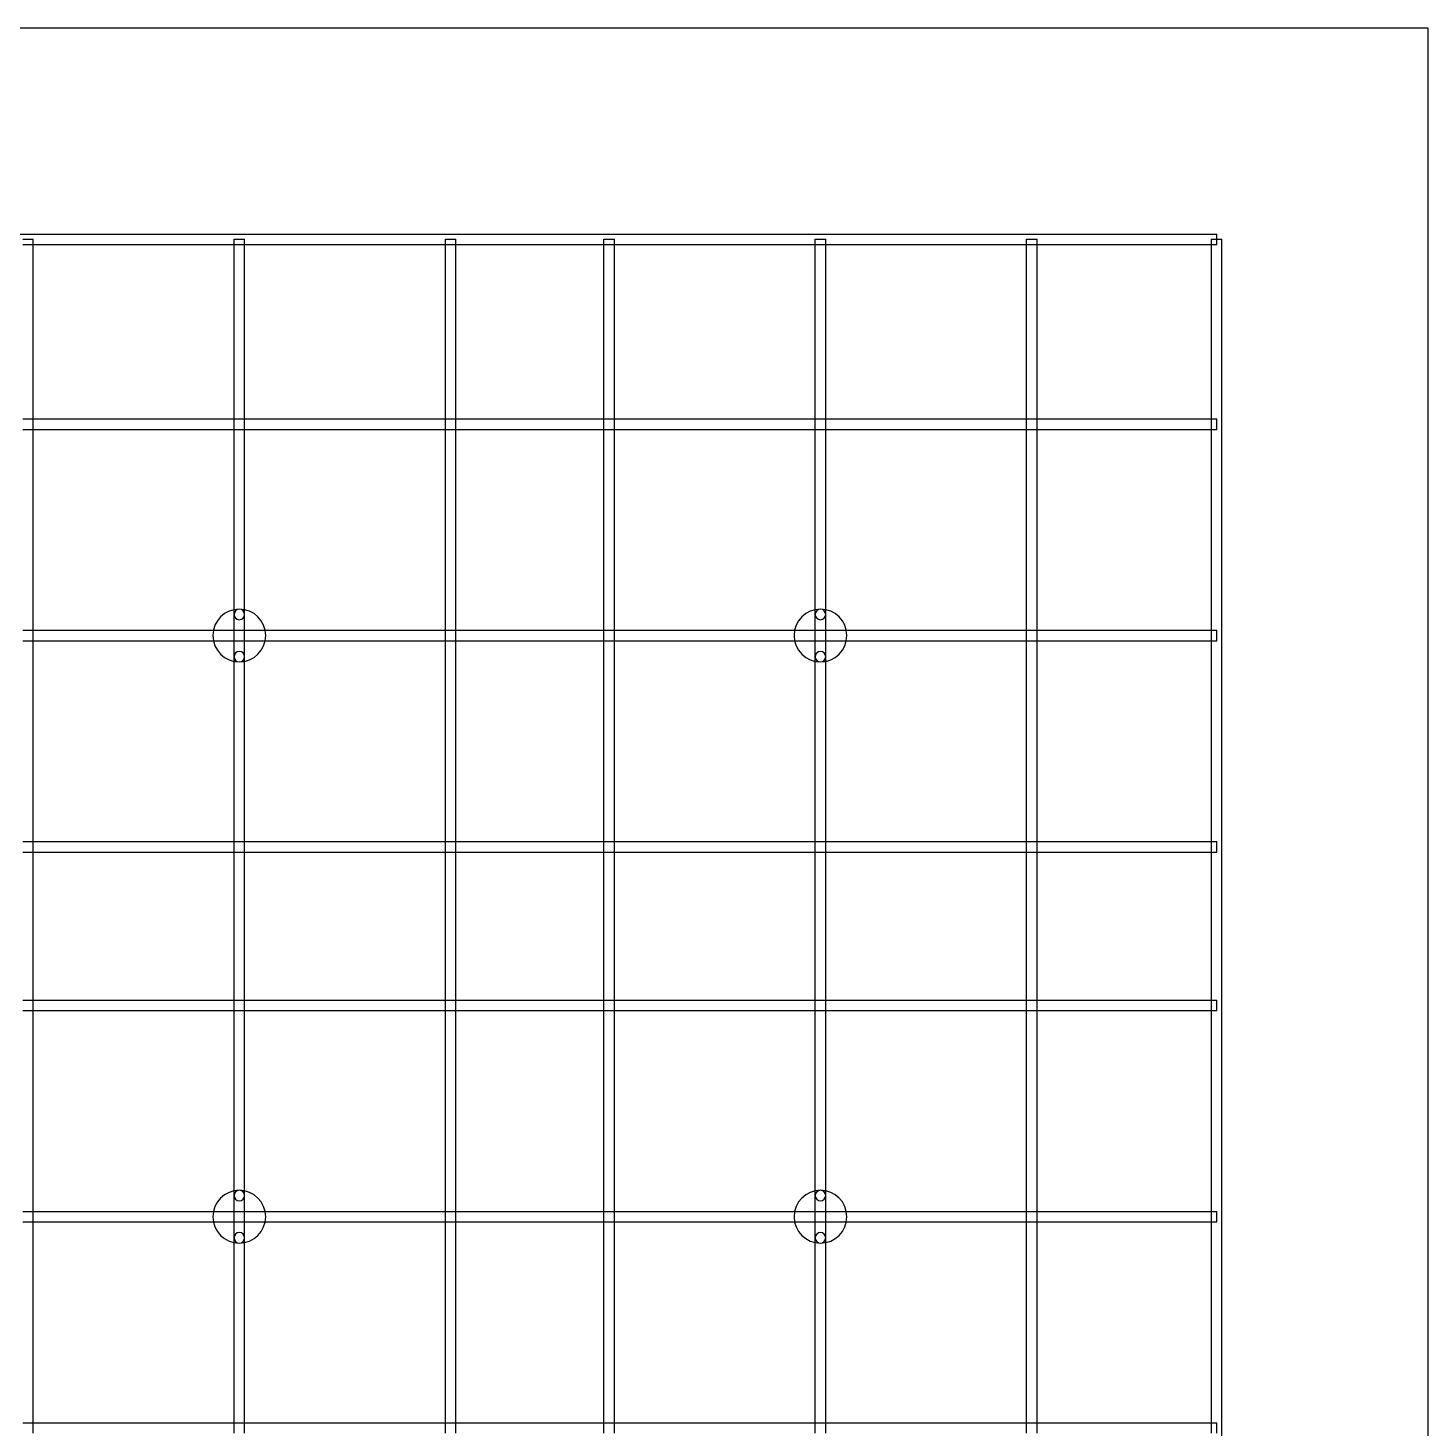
# Model space of a CAD drawing. Header units: millimetres. Extents: x 0 to 500, y 0 to 500.
# Drawn here: x 367.5 to 500, y 367.5 to 500 of the extents above; entities that cross this region are included whole.
import ezdxf

# ---------------------------------------------------------------- set-up
doc = ezdxf.new("R2010")
doc.units = ezdxf.units.MM
doc.layers.add('MDF_Model', color=7, linetype='CONTINUOUS')

msp = doc.modelspace()

# ---------------------------------------------------------------- linework, layer by layer
at = {"layer": 'MDF_Model'}
for p, q in [((0, 500, 6), (500, 500, 6)), ((0, 500), (500, 500)), ((0, 500, 6), (500, 500, 6)), ((0, 500), (500, 500)), ((500, 0, 6), (500, 500, 6)), ((500, 500), (500, 500, 6)), ((500, 0), (500, 500)), ((500, 0, 6), (500, 500, 6)), ((500, 500), (500, 500, 6)), ((500, 0), (500, 500)), ((20, 480.5), (480, 480.5)), ((20, 480.5), (480, 480.5)), ((20, 480.5, 1), (480, 480.5, 1)), ((20, 480.5, 1), (480, 480.5, 1)), ((367, 480, 1), (368, 480, 1)), ((367, 480, 1), (368, 480, 1)), ((368, 479.5, 1), (368, 480, 1)), ((368, 479.5, 1), (368, 480, 1)), ((387, 480, 1), (388, 480, 1)), ((387, 479.5, 1), (387, 480, 1)), ((387, 479.5, 1), (387, 480, 1)), ((387, 480, 1), (388, 480, 1)), ((388, 479.5, 1), (388, 480, 1)), ((388, 479.5, 1), (388, 480, 1)), ((407, 480, 1), (408, 480, 1)), ((407, 479.5, 1), (407, 480, 1)), ((407, 479.5, 1), (407, 480, 1)), ((407, 480, 1), (408, 480, 1)), ((408, 479.5, 1), (408, 480, 1)), ((408, 479.5, 1), (408, 480, 1)), ((422, 480, 1), (423, 480, 1)), ((422, 479.5, 1), (422, 480, 1)), ((422, 479.5, 1), (422, 480, 1)), ((422, 480, 1), (423, 480, 1)), ((423, 479.5, 1), (423, 480, 1)), ((423, 479.5, 1), (423, 480, 1)), ((442, 480, 1), (443, 480, 1)), ((442, 479.5, 1), (442, 480, 1)), ((442, 479.5, 1), (442, 480, 1)), ((442, 480, 1), (443, 480, 1)), ((443, 479.5, 1), (443, 480, 1)), ((443, 479.5, 1), (443, 480, 1)), ((462, 480, 1), (463, 480, 1)), ((462, 479.5, 1), (462, 480, 1)), ((462, 479.5, 1), (462, 480, 1)), ((462, 480, 1), (463, 480, 1)), ((463, 479.5, 1), (463, 480, 1)), ((463, 479.5, 1), (463, 480, 1)), ((479.5, 480, 1), (480, 480, 1)), ((479.5, 479.5, 1), (479.5, 480, 1)), ((479.5, 479.5, 1), (479.5, 480, 1)), ((479.5, 480, 1), (480, 480, 1)), ((480, 480), (480, 480.5)), ((480, 480, 1), (480, 480.5, 1)), ((480, 480.5), (480, 480.5, 1)), ((480, 480), (480, 480.5)), ((480, 480.5), (480, 480.5, 1)), ((480, 480, 1), (480, 480.5, 1)), ((480, 480), (480.5, 480)), ((480, 480), (480.5, 480)), ((480, 480, 1), (480.5, 480, 1)), ((480, 480, 1), (480, 480)), ((480, 480, 1), (480, 480)), ((480, 479.5, 1), (480, 480, 1)), ((480, 480, 1), (480.5, 480, 1)), ((480, 479.5, 1), (480, 480, 1)), ((480.5, 20), (480.5, 480)), ((480.5, 20, 1), (480.5, 480, 1)), ((480.5, 480), (480.5, 480, 1)), ((480.5, 20), (480.5, 480)), ((480.5, 480), (480.5, 480, 1)), ((480.5, 20, 1), (480.5, 480, 1)), ((367, 479.5, 1), (368, 479.5, 1)), ((367, 479.5, 1), (368, 479.5, 1)), ((368, 479.5, 1), (387, 479.5, 1)), ((368, 479.5), (387, 479.5)), ((368, 479.5, 1), (387, 479.5, 1)), ((368, 479.5), (368, 479.5, 1)), ((368, 463), (368, 479.5)), ((368, 479.5), (387, 479.5)), ((368, 463, 1), (368, 479.5, 1)), ((368, 479.5), (368, 479.5, 1)), ((368, 463), (368, 479.5)), ((368, 463, 1), (368, 479.5, 1)), ((387, 479.5, 1), (388, 479.5, 1)), ((387, 479.5), (387, 479.5, 1)), ((387, 463, 1), (387, 479.5, 1)), ((387, 479.5, 1), (388, 479.5, 1)), ((387, 463), (387, 479.5)), ((387, 463, 1), (387, 479.5, 1)), ((387, 479.5), (387, 479.5, 1)), ((387, 463), (387, 479.5)), ((388, 479.5, 1), (407, 479.5, 1)), ((388, 479.5), (407, 479.5)), ((388, 479.5, 1), (407, 479.5, 1)), ((388, 479.5), (388, 479.5, 1)), ((388, 463), (388, 479.5)), ((388, 479.5), (407, 479.5)), ((388, 463, 1), (388, 479.5, 1)), ((388, 479.5), (388, 479.5, 1)), ((388, 463), (388, 479.5)), ((388, 463, 1), (388, 479.5, 1)), ((407, 479.5, 1), (408, 479.5, 1)), ((407, 479.5), (407, 479.5, 1)), ((407, 463, 1), (407, 479.5, 1)), ((407, 479.5, 1), (408, 479.5, 1)), ((407, 463), (407, 479.5)), ((407, 463, 1), (407, 479.5, 1)), ((407, 479.5), (407, 479.5, 1)), ((407, 463), (407, 479.5)), ((408, 479.5, 1), (422, 479.5, 1)), ((408, 479.5), (422, 479.5)), ((408, 479.5, 1), (422, 479.5, 1)), ((408, 479.5), (408, 479.5, 1)), ((408, 463), (408, 479.5)), ((408, 479.5), (422, 479.5)), ((408, 463, 1), (408, 479.5, 1)), ((408, 479.5), (408, 479.5, 1)), ((408, 463), (408, 479.5)), ((408, 463, 1), (408, 479.5, 1)), ((422, 479.5, 1), (423, 479.5, 1)), ((422, 479.5), (422, 479.5, 1)), ((422, 463, 1), (422, 479.5, 1)), ((422, 479.5, 1), (423, 479.5, 1)), ((422, 463), (422, 479.5)), ((422, 463, 1), (422, 479.5, 1)), ((422, 479.5), (422, 479.5, 1)), ((422, 463), (422, 479.5)), ((423, 479.5, 1), (442, 479.5, 1)), ((423, 479.5), (442, 479.5)), ((423, 479.5, 1), (442, 479.5, 1)), ((423, 479.5), (423, 479.5, 1)), ((423, 463), (423, 479.5)), ((423, 479.5), (442, 479.5)), ((423, 463, 1), (423, 479.5, 1)), ((423, 479.5), (423, 479.5, 1)), ((423, 463), (423, 479.5)), ((423, 463, 1), (423, 479.5, 1)), ((442, 479.5, 1), (443, 479.5, 1)), ((442, 479.5), (442, 479.5, 1)), ((442, 463, 1), (442, 479.5, 1)), ((442, 479.5, 1), (443, 479.5, 1)), ((442, 463), (442, 479.5)), ((442, 463, 1), (442, 479.5, 1)), ((442, 479.5), (442, 479.5, 1)), ((442, 463), (442, 479.5)), ((443, 479.5, 1), (462, 479.5, 1)), ((443, 479.5), (462, 479.5)), ((443, 479.5, 1), (462, 479.5, 1)), ((443, 479.5), (443, 479.5, 1)), ((443, 463), (443, 479.5)), ((443, 479.5), (462, 479.5)), ((443, 463, 1), (443, 479.5, 1)), ((443, 479.5), (443, 479.5, 1)), ((443, 463), (443, 479.5)), ((443, 463, 1), (443, 479.5, 1)), ((462, 479.5, 1), (463, 479.5, 1)), ((462, 479.5), (462, 479.5, 1)), ((462, 463, 1), (462, 479.5, 1)), ((462, 479.5, 1), (463, 479.5, 1)), ((462, 463), (462, 479.5)), ((462, 463, 1), (462, 479.5, 1)), ((462, 479.5), (462, 479.5, 1)), ((462, 463), (462, 479.5)), ((463, 479.5, 1), (479.5, 479.5, 1)), ((463, 479.5), (479.5, 479.5)), ((463, 479.5, 1), (479.5, 479.5, 1)), ((463, 479.5), (463, 479.5, 1)), ((463, 463), (463, 479.5)), ((463, 479.5), (479.5, 479.5)), ((463, 463, 1), (463, 479.5, 1)), ((463, 479.5), (463, 479.5, 1)), ((463, 463), (463, 479.5)), ((463, 463, 1), (463, 479.5, 1)), ((479.5, 463, 1), (479.5, 479.5, 1)), ((479.5, 479.5, 1), (480, 479.5, 1)), ((479.5, 463, 1), (479.5, 479.5, 1)), ((479.5, 479.5), (479.5, 479.5, 1)), ((479.5, 463), (479.5, 479.5)), ((479.5, 479.5, 1), (480, 479.5, 1)), ((479.5, 479.5), (479.5, 479.5, 1)), ((479.5, 463), (479.5, 479.5)), ((367, 463, 1), (368, 463, 1)), ((367, 463, 1), (368, 463, 1)), ((368, 463), (387, 463)), ((368, 463), (368, 463, 1)), ((368, 463), (387, 463)), ((368, 463, 1), (387, 463, 1)), ((368, 463), (368, 463, 1)), ((368, 462, 1), (368, 463, 1)), ((368, 463, 1), (387, 463, 1)), ((368, 462, 1), (368, 463, 1)), ((387, 463, 1), (388, 463, 1)), ((387, 463), (387, 463, 1)), ((387, 462, 1), (387, 463, 1)), ((387, 463, 1), (388, 463, 1)), ((387, 463), (387, 463, 1)), ((387, 462, 1), (387, 463, 1)), ((388, 463), (407, 463)), ((388, 463), (388, 463, 1)), ((388, 462, 1), (388, 463, 1)), ((388, 463), (407, 463)), ((388, 463, 1), (407, 463, 1)), ((388, 463), (388, 463, 1)), ((388, 463, 1), (407, 463, 1)), ((388, 462, 1), (388, 463, 1)), ((407, 463, 1), (408, 463, 1)), ((407, 463), (407, 463, 1)), ((407, 462, 1), (407, 463, 1)), ((407, 463, 1), (408, 463, 1)), ((407, 463), (407, 463, 1)), ((407, 462, 1), (407, 463, 1)), ((408, 463), (422, 463)), ((408, 463), (408, 463, 1)), ((408, 463), (422, 463)), ((408, 463, 1), (422, 463, 1)), ((408, 463), (408, 463, 1)), ((408, 462, 1), (408, 463, 1)), ((408, 463, 1), (422, 463, 1)), ((408, 462, 1), (408, 463, 1)), ((422, 463, 1), (423, 463, 1)), ((422, 463), (422, 463, 1)), ((422, 462, 1), (422, 463, 1)), ((422, 463, 1), (423, 463, 1)), ((422, 463), (422, 463, 1)), ((422, 462, 1), (422, 463, 1)), ((423, 463), (442, 463)), ((423, 463), (423, 463, 1)), ((423, 463), (442, 463)), ((423, 463, 1), (442, 463, 1)), ((423, 463), (423, 463, 1)), ((423, 462, 1), (423, 463, 1)), ((423, 463, 1), (442, 463, 1)), ((423, 462, 1), (423, 463, 1)), ((442, 463, 1), (443, 463, 1)), ((442, 463), (442, 463, 1)), ((442, 462, 1), (442, 463, 1)), ((442, 463, 1), (443, 463, 1)), ((442, 463), (442, 463, 1)), ((442, 462, 1), (442, 463, 1)), ((443, 463), (462, 463)), ((443, 463), (443, 463, 1)), ((443, 462, 1), (443, 463, 1)), ((443, 463), (462, 463)), ((443, 463, 1), (462, 463, 1)), ((443, 463), (443, 463, 1)), ((443, 463, 1), (462, 463, 1)), ((443, 462, 1), (443, 463, 1)), ((462, 463, 1), (463, 463, 1)), ((462, 463), (462, 463, 1)), ((462, 462, 1), (462, 463, 1)), ((462, 463, 1), (463, 463, 1)), ((462, 463), (462, 463, 1)), ((462, 462, 1), (462, 463, 1)), ((463, 463, 1), (479.5, 463, 1)), ((463, 462, 1), (463, 463, 1)), ((463, 463), (479.5, 463)), ((463, 463), (479.5, 463)), ((463, 463, 1), (479.5, 463, 1)), ((463, 463), (463, 463, 1)), ((463, 463), (463, 463, 1)), ((463, 462, 1), (463, 463, 1)), ((479.5, 463, 1), (480, 463, 1)), ((479.5, 463, 1), (480, 463, 1)), ((479.5, 462, 1), (479.5, 463, 1)), ((479.5, 463, 1), (479.5, 463)), ((479.5, 462, 1), (479.5, 463, 1)), ((479.5, 463, 1), (479.5, 463)), ((480, 462, 1), (480, 463, 1)), ((480, 462, 1), (480, 463, 1)), ((367, 462, 1), (368, 462, 1)), ((367, 462, 1), (368, 462, 1)), ((368, 462), (387, 462)), ((368, 443), (368, 462)), ((368, 462), (387, 462)), ((368, 462, 1), (387, 462, 1)), ((368, 462), (368, 462, 1)), ((368, 462, 1), (387, 462, 1)), ((368, 443, 1), (368, 462, 1)), ((368, 443, 1), (368, 462, 1)), ((368, 462), (368, 462, 1)), ((368, 443), (368, 462)), ((387, 444.5, 1), (387, 462, 1)), ((387, 462, 1), (388, 462, 1)), ((387, 444.5, 1), (387, 462, 1)), ((387, 462), (387, 462, 1)), ((387, 444.5), (387, 462)), ((387, 462, 1), (388, 462, 1)), ((387, 444.5), (387, 462)), ((387, 462), (387, 462, 1)), ((388, 444.5, 1), (388, 462, 1)), ((388, 444.5, 1), (388, 462, 1)), ((388, 462), (388, 462, 1)), ((388, 444.5), (388, 462)), ((388, 462), (407, 462)), ((388, 444.5), (388, 462)), ((388, 462, 1), (407, 462, 1)), ((388, 462), (407, 462)), ((388, 462, 1), (407, 462, 1)), ((388, 462), (388, 462, 1)), ((407, 462, 1), (408, 462, 1)), ((407, 443), (407, 462)), ((407, 462), (407, 462, 1)), ((407, 443, 1), (407, 462, 1)), ((407, 462, 1), (408, 462, 1)), ((407, 443, 1), (407, 462, 1)), ((407, 462), (407, 462, 1)), ((407, 443), (407, 462)), ((408, 462, 1), (422, 462, 1)), ((408, 443, 1), (408, 462, 1)), ((408, 462), (422, 462)), ((408, 462, 1), (422, 462, 1)), ((408, 462), (408, 462, 1)), ((408, 443, 1), (408, 462, 1)), ((408, 462), (408, 462, 1)), ((408, 443), (408, 462)), ((408, 462), (422, 462)), ((408, 443), (408, 462)), ((422, 462, 1), (423, 462, 1)), ((422, 443, 1), (422, 462, 1)), ((422, 462, 1), (423, 462, 1)), ((422, 462), (422, 462, 1)), ((422, 443, 1), (422, 462, 1)), ((422, 462), (422, 462, 1)), ((422, 443), (422, 462)), ((422, 443), (422, 462)), ((423, 462), (442, 462)), ((423, 443), (423, 462)), ((423, 462), (442, 462)), ((423, 462, 1), (442, 462, 1)), ((423, 462), (423, 462, 1)), ((423, 462, 1), (442, 462, 1)), ((423, 443, 1), (423, 462, 1)), ((423, 443, 1), (423, 462, 1)), ((423, 462), (423, 462, 1)), ((423, 443), (423, 462)), ((442, 444.5, 1), (442, 462, 1)), ((442, 462, 1), (443, 462, 1)), ((442, 444.5, 1), (442, 462, 1)), ((442, 462), (442, 462, 1)), ((442, 444.5), (442, 462)), ((442, 462, 1), (443, 462, 1)), ((442, 444.5), (442, 462)), ((442, 462), (442, 462, 1)), ((443, 444.5, 1), (443, 462, 1)), ((443, 444.5, 1), (443, 462, 1)), ((443, 462), (443, 462, 1)), ((443, 444.5), (443, 462)), ((443, 462), (462, 462)), ((443, 444.5), (443, 462)), ((443, 462, 1), (462, 462, 1)), ((443, 462), (462, 462)), ((443, 462, 1), (462, 462, 1)), ((443, 462), (443, 462, 1)), ((462, 462, 1), (463, 462, 1)), ((462, 443), (462, 462)), ((462, 462), (462, 462, 1)), ((462, 443, 1), (462, 462, 1)), ((462, 462, 1), (463, 462, 1)), ((462, 443, 1), (462, 462, 1)), ((462, 462), (462, 462, 1)), ((462, 443), (462, 462)), ((463, 462), (479.5, 462)), ((463, 462, 1), (479.5, 462, 1)), ((463, 462), (463, 462, 1)), ((463, 443), (463, 462)), ((463, 462), (479.5, 462)), ((463, 462, 1), (479.5, 462, 1)), ((463, 443, 1), (463, 462, 1)), ((463, 462), (463, 462, 1)), ((463, 443), (463, 462)), ((463, 443, 1), (463, 462, 1)), ((479.5, 443, 1), (479.5, 462, 1)), ((479.5, 462, 1), (480, 462, 1)), ((479.5, 443, 1), (479.5, 462, 1)), ((479.5, 462, 1), (479.5, 462)), ((479.5, 443), (479.5, 462)), ((479.5, 462, 1), (480, 462, 1)), ((479.5, 462, 1), (479.5, 462)), ((479.5, 443), (479.5, 462)), ((387, 443, 1), (387, 444.5, 1)), ((387, 443, 1), (387, 444.5, 1)), ((387, 444.5), (387, 444.5, 1)), ((387, 443), (387, 444.5)), ((387, 444.5), (387, 444.5, 1)), ((387, 443), (387, 444.5)), ((387.5, 445, 3), (387.5, 445, 6)), ((387.5, 445, 3), (387.5, 445, 6)), ((388, 444.5, 1), (388, 444.5, 3)), ((388, 444.5, 1), (388, 444.5, 3)), ((388, 443, 1), (388, 444.5, 1)), ((388, 443, 1), (388, 444.5, 1)), ((388, 444.5), (388, 444.5, 1)), ((388, 443), (388, 444.5)), ((388, 444.5), (388, 444.5, 1)), ((388, 443), (388, 444.5)), ((442, 443, 1), (442, 444.5, 1)), ((442, 443, 1), (442, 444.5, 1)), ((442, 444.5), (442, 444.5, 1)), ((442, 443), (442, 444.5)), ((442, 444.5), (442, 444.5, 1)), ((442, 443), (442, 444.5)), ((442.5, 445, 3), (442.5, 445, 6)), ((442.5, 445, 3), (442.5, 445, 6)), ((443, 444.5, 1), (443, 444.5, 3)), ((443, 444.5, 1), (443, 444.5, 3)), ((443, 443, 1), (443, 444.5, 1)), ((443, 443, 1), (443, 444.5, 1)), ((443, 444.5), (443, 444.5, 1)), ((443, 443), (443, 444.5)), ((443, 444.5), (443, 444.5, 1)), ((443, 443), (443, 444.5)), ((367, 443, 1), (368, 443, 1)), ((367, 443, 1), (368, 443, 1)), ((368, 443, 1), (387, 443, 1)), ((368, 442, 1), (368, 443, 1)), ((368, 443), (387, 443)), ((368, 443), (387, 443)), ((368, 443, 1), (387, 443, 1)), ((368, 443), (368, 443, 1)), ((368, 442, 1), (368, 443, 1)), ((368, 443), (368, 443, 1)), ((387, 443, 1), (388, 443, 1)), ((387, 442, 1), (387, 443, 1)), ((387, 443, 1), (388, 443, 1)), ((387, 443), (387, 443, 1)), ((387, 442, 1), (387, 443, 1)), ((387, 443), (387, 443, 1)), ((388, 442, 1), (388, 443, 1)), ((388, 443), (388, 443, 1)), ((388, 443, 1), (407, 443, 1)), ((388, 442, 1), (388, 443, 1)), ((388, 443), (407, 443)), ((388, 443), (407, 443)), ((388, 443, 1), (407, 443, 1)), ((388, 443), (388, 443, 1)), ((407, 442, 1), (407, 443, 1)), ((407, 443), (407, 443, 1)), ((407, 443, 1), (408, 443, 1)), ((407, 442, 1), (407, 443, 1)), ((407, 443, 1), (408, 443, 1)), ((407, 443), (407, 443, 1)), ((408, 442, 1), (408, 443, 1)), ((408, 443), (408, 443, 1)), ((408, 443, 1), (422, 443, 1)), ((408, 442, 1), (408, 443, 1)), ((408, 443), (422, 443)), ((408, 443), (422, 443)), ((408, 443, 1), (422, 443, 1)), ((408, 443), (408, 443, 1)), ((422, 443, 1), (423, 443, 1)), ((422, 442, 1), (422, 443, 1)), ((422, 443, 1), (423, 443, 1)), ((422, 443), (422, 443, 1)), ((422, 442, 1), (422, 443, 1)), ((422, 443), (422, 443, 1)), ((423, 443, 1), (442, 443, 1)), ((423, 442, 1), (423, 443, 1)), ((423, 443), (442, 443)), ((423, 443), (442, 443)), ((423, 443, 1), (442, 443, 1)), ((423, 443), (423, 443, 1)), ((423, 442, 1), (423, 443, 1)), ((423, 443), (423, 443, 1)), ((442, 443, 1), (443, 443, 1)), ((442, 442, 1), (442, 443, 1)), ((442, 443, 1), (443, 443, 1)), ((442, 443), (442, 443, 1)), ((442, 442, 1), (442, 443, 1)), ((442, 443), (442, 443, 1)), ((443, 442, 1), (443, 443, 1)), ((443, 443), (443, 443, 1)), ((443, 443, 1), (462, 443, 1)), ((443, 442, 1), (443, 443, 1)), ((443, 443), (462, 443)), ((443, 443), (462, 443)), ((443, 443, 1), (462, 443, 1)), ((443, 443), (443, 443, 1)), ((462, 442, 1), (462, 443, 1)), ((462, 443, 1), (463, 443, 1)), ((462, 442, 1), (462, 443, 1)), ((462, 443), (462, 443, 1)), ((462, 443, 1), (463, 443, 1)), ((462, 443), (462, 443, 1)), ((463, 443, 1), (479.5, 443, 1)), ((463, 442, 1), (463, 443, 1)), ((463, 443), (479.5, 443)), ((463, 443), (479.5, 443)), ((463, 443, 1), (479.5, 443, 1)), ((463, 443), (463, 443, 1)), ((463, 442, 1), (463, 443, 1)), ((463, 443), (463, 443, 1)), ((479.5, 443, 1), (480, 443, 1)), ((479.5, 443, 1), (480, 443, 1)), ((479.5, 442, 1), (479.5, 443, 1)), ((479.5, 443, 1), (479.5, 443)), ((479.5, 442, 1), (479.5, 443, 1)), ((479.5, 443, 1), (479.5, 443)), ((480, 442, 1), (480, 443, 1)), ((480, 442, 1), (480, 443, 1)), ((367, 442, 1), (368, 442, 1)), ((367, 442, 1), (368, 442, 1)), ((368, 442), (387, 442)), ((368, 423), (368, 442)), ((368, 442), (387, 442)), ((368, 442, 1), (387, 442, 1)), ((368, 442), (368, 442, 1)), ((368, 442, 1), (387, 442, 1)), ((368, 423, 1), (368, 442, 1)), ((368, 442), (368, 442, 1)), ((368, 423), (368, 442)), ((368, 423, 1), (368, 442, 1)), ((387, 440.5, 1), (387, 442, 1)), ((387, 442, 1), (388, 442, 1)), ((387, 440.5, 1), (387, 442, 1)), ((387, 442), (387, 442, 1)), ((387, 440.5), (387, 442)), ((387, 442, 1), (388, 442, 1)), ((387, 440.5), (387, 442)), ((387, 442), (387, 442, 1)), ((388, 440.5, 1), (388, 442, 1)), ((388, 440.5, 1), (388, 442, 1)), ((388, 442), (388, 442, 1)), ((388, 440.5), (388, 442)), ((388, 442), (407, 442)), ((388, 440.5), (388, 442)), ((388, 442, 1), (407, 442, 1)), ((388, 442), (407, 442)), ((388, 442, 1), (407, 442, 1)), ((388, 442), (388, 442, 1)), ((390, 442.5, 3), (390, 442.5, 6)), ((390, 442.5, 3), (390, 442.5, 6)), ((407, 423), (407, 442)), ((407, 442), (407, 442, 1)), ((407, 423, 1), (407, 442, 1)), ((407, 442), (407, 442, 1)), ((407, 423), (407, 442)), ((407, 442, 1), (408, 442, 1)), ((407, 423, 1), (407, 442, 1)), ((407, 442, 1), (408, 442, 1)), ((408, 423, 1), (408, 442, 1)), ((408, 442, 1), (422, 442, 1)), ((408, 423, 1), (408, 442, 1)), ((408, 442), (408, 442, 1)), ((408, 423), (408, 442)), ((408, 442), (422, 442)), ((408, 442, 1), (422, 442, 1)), ((408, 442), (408, 442, 1)), ((408, 442), (422, 442)), ((408, 423), (408, 442)), ((422, 442, 1), (423, 442, 1)), ((422, 423, 1), (422, 442, 1)), ((422, 442, 1), (423, 442, 1)), ((422, 442), (422, 442, 1)), ((422, 423, 1), (422, 442, 1)), ((422, 442), (422, 442, 1)), ((422, 423), (422, 442)), ((422, 423), (422, 442)), ((423, 423), (423, 442)), ((423, 442), (442, 442)), ((423, 442), (442, 442)), ((423, 442, 1), (442, 442, 1)), ((423, 442), (423, 442, 1)), ((423, 442, 1), (442, 442, 1)), ((423, 423, 1), (423, 442, 1)), ((423, 442), (423, 442, 1)), ((423, 423), (423, 442)), ((423, 423, 1), (423, 442, 1)), ((442, 440.5, 1), (442, 442, 1)), ((442, 442, 1), (443, 442, 1)), ((442, 440.5, 1), (442, 442, 1)), ((442, 442), (442, 442, 1)), ((442, 440.5), (442, 442)), ((442, 442, 1), (443, 442, 1)), ((442, 440.5), (442, 442)), ((442, 442), (442, 442, 1)), ((443, 440.5, 1), (443, 442, 1)), ((443, 440.5, 1), (443, 442, 1)), ((443, 442), (443, 442, 1)), ((443, 440.5), (443, 442)), ((443, 440.5), (443, 442)), ((443, 442), (462, 442)), ((443, 442, 1), (462, 442, 1)), ((443, 442), (462, 442)), ((443, 442, 1), (462, 442, 1)), ((443, 442), (443, 442, 1)), ((445, 442.5, 3), (445, 442.5, 6)), ((445, 442.5, 3), (445, 442.5, 6)), ((462, 442, 1), (463, 442, 1)), ((462, 423), (462, 442)), ((462, 442), (462, 442, 1)), ((462, 423, 1), (462, 442, 1)), ((462, 442, 1), (463, 442, 1)), ((462, 423, 1), (462, 442, 1)), ((462, 442), (462, 442, 1)), ((462, 423), (462, 442)), ((463, 442), (479.5, 442)), ((463, 442, 1), (479.5, 442, 1)), ((463, 442), (463, 442, 1)), ((463, 423), (463, 442)), ((463, 442), (479.5, 442)), ((463, 442, 1), (479.5, 442, 1)), ((463, 423, 1), (463, 442, 1)), ((463, 442), (463, 442, 1)), ((463, 423), (463, 442)), ((463, 423, 1), (463, 442, 1)), ((479.5, 423, 1), (479.5, 442, 1)), ((479.5, 442, 1), (480, 442, 1)), ((479.5, 423, 1), (479.5, 442, 1)), ((479.5, 442, 1), (479.5, 442)), ((479.5, 423), (479.5, 442)), ((479.5, 442, 1), (480, 442, 1)), ((479.5, 442, 1), (479.5, 442)), ((479.5, 423), (479.5, 442)), ((387, 423, 1), (387, 440.5, 1)), ((387, 423, 1), (387, 440.5, 1)), ((387, 440.5), (387, 440.5, 1)), ((387, 423), (387, 440.5)), ((387, 440.5), (387, 440.5, 1)), ((387, 423), (387, 440.5)), ((387.5, 440, 3), (387.5, 440, 6)), ((387.5, 440, 3), (387.5, 440, 6)), ((388, 440.5, 1), (388, 440.5, 3)), ((388, 440.5, 1), (388, 440.5, 3)), ((388, 423, 1), (388, 440.5, 1)), ((388, 423, 1), (388, 440.5, 1)), ((388, 440.5), (388, 440.5, 1)), ((388, 423), (388, 440.5)), ((388, 440.5), (388, 440.5, 1)), ((388, 423), (388, 440.5)), ((442, 423, 1), (442, 440.5, 1)), ((442, 423, 1), (442, 440.5, 1)), ((442, 440.5), (442, 440.5, 1)), ((442, 423), (442, 440.5)), ((442, 440.5), (442, 440.5, 1)), ((442, 423), (442, 440.5)), ((442.5, 440, 3), (442.5, 440, 6)), ((442.5, 440, 3), (442.5, 440, 6)), ((443, 440.5, 1), (443, 440.5, 3)), ((443, 440.5, 1), (443, 440.5, 3)), ((443, 423, 1), (443, 440.5, 1)), ((443, 423, 1), (443, 440.5, 1)), ((443, 440.5), (443, 440.5, 1)), ((443, 423), (443, 440.5)), ((443, 440.5), (443, 440.5, 1)), ((443, 423), (443, 440.5)), ((367, 423, 1), (368, 423, 1)), ((367, 423, 1), (368, 423, 1)), ((368, 423), (387, 423)), ((368, 423), (387, 423)), ((368, 423, 1), (387, 423, 1)), ((368, 423), (368, 423, 1)), ((368, 423, 1), (387, 423, 1)), ((368, 422, 1), (368, 423, 1)), ((368, 423), (368, 423, 1)), ((368, 422, 1), (368, 423, 1)), ((387, 423, 1), (388, 423, 1)), ((387, 423), (387, 423, 1)), ((387, 422, 1), (387, 423, 1)), ((387, 423, 1), (388, 423, 1)), ((387, 423), (387, 423, 1)), ((387, 422, 1), (387, 423, 1)), ((388, 423), (388, 423, 1)), ((388, 422, 1), (388, 423, 1)), ((388, 423), (407, 423)), ((388, 423), (407, 423)), ((388, 423, 1), (407, 423, 1)), ((388, 423), (388, 423, 1)), ((388, 423, 1), (407, 423, 1)), ((388, 422, 1), (388, 423, 1)), ((407, 423), (407, 423, 1)), ((407, 422, 1), (407, 423, 1)), ((407, 423), (407, 423, 1)), ((407, 422, 1), (407, 423, 1)), ((407, 423, 1), (408, 423, 1)), ((407, 423, 1), (408, 423, 1)), ((408, 422, 1), (408, 423, 1)), ((408, 423, 1), (422, 423, 1)), ((408, 422, 1), (408, 423, 1)), ((408, 423), (408, 423, 1)), ((408, 423), (422, 423)), ((408, 423, 1), (422, 423, 1)), ((408, 423), (408, 423, 1)), ((408, 423), (422, 423)), ((422, 422, 1), (422, 423, 1)), ((422, 423, 1), (423, 423, 1)), ((422, 422, 1), (422, 423, 1)), ((422, 423, 1), (423, 423, 1)), ((422, 423), (422, 423, 1)), ((422, 423), (422, 423, 1)), ((423, 423), (442, 423)), ((423, 423), (442, 423)), ((423, 423, 1), (442, 423, 1)), ((423, 423), (423, 423, 1)), ((423, 423, 1), (442, 423, 1)), ((423, 422, 1), (423, 423, 1)), ((423, 423), (423, 423, 1)), ((423, 422, 1), (423, 423, 1)), ((442, 423, 1), (443, 423, 1)), ((442, 423), (442, 423, 1)), ((442, 422, 1), (442, 423, 1)), ((442, 423, 1), (443, 423, 1)), ((442, 423), (442, 423, 1)), ((442, 422, 1), (442, 423, 1)), ((443, 423), (443, 423, 1)), ((443, 422, 1), (443, 423, 1)), ((443, 423), (462, 423)), ((443, 423), (462, 423)), ((443, 423, 1), (462, 423, 1)), ((443, 423), (443, 423, 1)), ((443, 423, 1), (462, 423, 1)), ((443, 422, 1), (443, 423, 1)), ((462, 422, 1), (462, 423, 1)), ((462, 423, 1), (463, 423, 1)), ((462, 423), (462, 423, 1)), ((462, 422, 1), (462, 423, 1)), ((462, 423, 1), (463, 423, 1)), ((462, 423), (462, 423, 1)), ((463, 423, 1), (479.5, 423, 1)), ((463, 422, 1), (463, 423, 1)), ((463, 423), (479.5, 423)), ((463, 423), (479.5, 423)), ((463, 423, 1), (479.5, 423, 1)), ((463, 423), (463, 423, 1)), ((463, 422, 1), (463, 423, 1)), ((463, 423), (463, 423, 1)), ((479.5, 423, 1), (480, 423, 1)), ((479.5, 423, 1), (480, 423, 1)), ((479.5, 422, 1), (479.5, 423, 1)), ((479.5, 423, 1), (479.5, 423)), ((479.5, 422, 1), (479.5, 423, 1)), ((479.5, 423, 1), (479.5, 423)), ((480, 422, 1), (480, 423, 1)), ((480, 422, 1), (480, 423, 1)), ((367, 422, 1), (368, 422, 1)), ((367, 422, 1), (368, 422, 1)), ((368, 422, 1), (387, 422, 1)), ((368, 422), (387, 422)), ((368, 422, 1), (387, 422, 1)), ((368, 422), (368, 422, 1)), ((368, 422), (387, 422)), ((368, 408), (368, 422)), ((368, 408, 1), (368, 422, 1)), ((368, 422), (368, 422, 1)), ((368, 408), (368, 422)), ((368, 408, 1), (368, 422, 1)), ((387, 422, 1), (388, 422, 1)), ((387, 408, 1), (387, 422, 1)), ((387, 422, 1), (388, 422, 1)), ((387, 408, 1), (387, 422, 1)), ((387, 422), (387, 422, 1)), ((387, 408), (387, 422)), ((387, 422), (387, 422, 1)), ((387, 408), (387, 422)), ((388, 408, 1), (388, 422, 1)), ((388, 422, 1), (407, 422, 1)), ((388, 408, 1), (388, 422, 1)), ((388, 422), (388, 422, 1)), ((388, 408), (388, 422)), ((388, 422), (407, 422)), ((388, 422, 1), (407, 422, 1)), ((388, 422), (388, 422, 1)), ((388, 408), (388, 422)), ((388, 422), (407, 422)), ((407, 422, 1), (408, 422, 1)), ((407, 422), (407, 422, 1)), ((407, 408), (407, 422)), ((407, 408, 1), (407, 422, 1)), ((407, 422), (407, 422, 1)), ((407, 408), (407, 422)), ((407, 408, 1), (407, 422, 1)), ((407, 422, 1), (408, 422, 1)), ((408, 408, 1), (408, 422, 1)), ((408, 422, 1), (422, 422, 1)), ((408, 408, 1), (408, 422, 1)), ((408, 422), (408, 422, 1)), ((408, 408), (408, 422)), ((408, 422), (422, 422)), ((408, 422, 1), (422, 422, 1)), ((408, 422), (408, 422, 1)), ((408, 422), (422, 422)), ((408, 408), (408, 422)), ((422, 422, 1), (423, 422, 1)), ((422, 408, 1), (422, 422, 1)), ((422, 422, 1), (423, 422, 1)), ((422, 408, 1), (422, 422, 1)), ((422, 422), (422, 422, 1)), ((422, 408), (422, 422)), ((422, 422), (422, 422, 1)), ((422, 408), (422, 422)), ((423, 422, 1), (442, 422, 1)), ((423, 422), (442, 422)), ((423, 422, 1), (442, 422, 1)), ((423, 422), (423, 422, 1)), ((423, 408), (423, 422)), ((423, 422), (442, 422)), ((423, 408, 1), (423, 422, 1)), ((423, 422), (423, 422, 1)), ((423, 408), (423, 422)), ((423, 408, 1), (423, 422, 1)), ((442, 422, 1), (443, 422, 1)), ((442, 408, 1), (442, 422, 1)), ((442, 422, 1), (443, 422, 1)), ((442, 408, 1), (442, 422, 1)), ((442, 422), (442, 422, 1)), ((442, 408), (442, 422)), ((442, 422), (442, 422, 1)), ((442, 408), (442, 422)), ((443, 408, 1), (443, 422, 1)), ((443, 422, 1), (462, 422, 1)), ((443, 408, 1), (443, 422, 1)), ((443, 422), (443, 422, 1)), ((443, 408), (443, 422)), ((443, 422), (462, 422)), ((443, 422, 1), (462, 422, 1)), ((443, 422), (443, 422, 1)), ((443, 408), (443, 422)), ((443, 422), (462, 422)), ((462, 422, 1), (463, 422, 1)), ((462, 408, 1), (462, 422, 1)), ((462, 422, 1), (463, 422, 1)), ((462, 422), (462, 422, 1)), ((462, 408, 1), (462, 422, 1)), ((462, 422), (462, 422, 1)), ((462, 408), (462, 422)), ((462, 408), (462, 422)), ((463, 422), (479.5, 422)), ((463, 422, 1), (479.5, 422, 1)), ((463, 422), (463, 422, 1)), ((463, 408), (463, 422)), ((463, 422), (479.5, 422)), ((463, 422, 1), (479.5, 422, 1)), ((463, 408, 1), (463, 422, 1)), ((463, 422), (463, 422, 1)), ((463, 408), (463, 422)), ((463, 408, 1), (463, 422, 1)), ((479.5, 408, 1), (479.5, 422, 1)), ((479.5, 422, 1), (480, 422, 1)), ((479.5, 408, 1), (479.5, 422, 1)), ((479.5, 422, 1), (479.5, 422)), ((479.5, 408), (479.5, 422)), ((479.5, 422, 1), (480, 422, 1)), ((479.5, 422, 1), (479.5, 422)), ((479.5, 408), (479.5, 422)), ((367, 408, 1), (368, 408, 1)), ((367, 408, 1), (368, 408, 1)), ((367, 407, 1), (368, 407, 1)), ((367, 407, 1), (368, 407, 1)), ((368, 408, 1), (387, 408, 1)), ((368, 407, 1), (368, 408, 1)), ((368, 408), (387, 408)), ((368, 408, 1), (387, 408, 1)), ((368, 408), (368, 408, 1)), ((368, 407, 1), (368, 408, 1)), ((368, 408), (387, 408)), ((368, 408), (368, 408, 1)), ((368, 407), (387, 407)), ((368, 388), (368, 407)), ((368, 407), (387, 407)), ((368, 407, 1), (387, 407, 1)), ((368, 407), (368, 407, 1)), ((368, 407, 1), (387, 407, 1)), ((368, 388, 1), (368, 407, 1)), ((368, 407), (368, 407, 1)), ((368, 388), (368, 407)), ((368, 388, 1), (368, 407, 1)), ((387, 407, 1), (387, 408, 1)), ((387, 408, 1), (388, 408, 1)), ((387, 407, 1), (387, 408, 1)), ((387, 408, 1), (388, 408, 1)), ((387, 408), (387, 408, 1)), ((387, 408), (387, 408, 1)), ((387, 389.5, 1), (387, 407, 1)), ((387, 407, 1), (388, 407, 1)), ((387, 389.5, 1), (387, 407, 1)), ((387, 407), (387, 407, 1)), ((387, 389.5), (387, 407)), ((387, 407, 1), (388, 407, 1)), ((387, 389.5), (387, 407)), ((387, 407), (387, 407, 1)), ((388, 407, 1), (388, 408, 1)), ((388, 408, 1), (407, 408, 1)), ((388, 407, 1), (388, 408, 1)), ((388, 408), (388, 408, 1)), ((388, 408), (407, 408)), ((388, 408, 1), (407, 408, 1)), ((388, 408), (388, 408, 1)), ((388, 408), (407, 408)), ((388, 389.5, 1), (388, 407, 1)), ((388, 389.5, 1), (388, 407, 1)), ((388, 407), (388, 407, 1)), ((388, 389.5), (388, 407)), ((388, 407), (407, 407)), ((388, 389.5), (388, 407)), ((388, 407, 1), (407, 407, 1)), ((388, 407), (407, 407)), ((388, 407, 1), (407, 407, 1)), ((388, 407), (388, 407, 1)), ((407, 407, 1), (407, 408, 1)), ((407, 408), (407, 408, 1)), ((407, 407, 1), (407, 408, 1)), ((407, 408, 1), (408, 408, 1)), ((407, 408), (407, 408, 1)), ((407, 408, 1), (408, 408, 1)), ((407, 388), (407, 407)), ((407, 407), (407, 407, 1)), ((407, 388, 1), (407, 407, 1)), ((407, 407), (407, 407, 1)), ((407, 388), (407, 407)), ((407, 407, 1), (408, 407, 1)), ((407, 388, 1), (407, 407, 1)), ((407, 407, 1), (408, 407, 1)), ((408, 407, 1), (408, 408, 1)), ((408, 408, 1), (422, 408, 1)), ((408, 407, 1), (408, 408, 1)), ((408, 408), (408, 408, 1)), ((408, 408), (422, 408)), ((408, 408, 1), (422, 408, 1)), ((408, 408), (408, 408, 1)), ((408, 408), (422, 408)), ((408, 388, 1), (408, 407, 1)), ((408, 407, 1), (422, 407, 1)), ((408, 388, 1), (408, 407, 1)), ((408, 407), (408, 407, 1)), ((408, 388), (408, 407)), ((408, 407), (422, 407)), ((408, 407, 1), (422, 407, 1)), ((408, 407), (408, 407, 1)), ((408, 388), (408, 407)), ((408, 407), (422, 407)), ((422, 407, 1), (422, 408, 1)), ((422, 408, 1), (423, 408, 1)), ((422, 407, 1), (422, 408, 1)), ((422, 408, 1), (423, 408, 1)), ((422, 408), (422, 408, 1)), ((422, 408), (422, 408, 1)), ((422, 407, 1), (423, 407, 1)), ((422, 388, 1), (422, 407, 1)), ((422, 407, 1), (423, 407, 1)), ((422, 407), (422, 407, 1)), ((422, 388, 1), (422, 407, 1)), ((422, 407), (422, 407, 1)), ((422, 388), (422, 407)), ((422, 388), (422, 407)), ((423, 408, 1), (442, 408, 1)), ((423, 407, 1), (423, 408, 1)), ((423, 408), (442, 408)), ((423, 408, 1), (442, 408, 1)), ((423, 408), (423, 408, 1)), ((423, 407, 1), (423, 408, 1)), ((423, 408), (442, 408)), ((423, 408), (423, 408, 1)), ((423, 388), (423, 407)), ((423, 407), (442, 407)), ((423, 407), (442, 407)), ((423, 407, 1), (442, 407, 1)), ((423, 407), (423, 407, 1)), ((423, 407, 1), (442, 407, 1)), ((423, 388, 1), (423, 407, 1)), ((423, 407), (423, 407, 1)), ((423, 388), (423, 407)), ((423, 388, 1), (423, 407, 1)), ((442, 407, 1), (442, 408, 1)), ((442, 408, 1), (443, 408, 1)), ((442, 407, 1), (442, 408, 1)), ((442, 408, 1), (443, 408, 1)), ((442, 408), (442, 408, 1)), ((442, 408), (442, 408, 1)), ((442, 389.5, 1), (442, 407, 1)), ((442, 407, 1), (443, 407, 1)), ((442, 389.5, 1), (442, 407, 1)), ((442, 407), (442, 407, 1)), ((442, 389.5), (442, 407)), ((442, 407, 1), (443, 407, 1)), ((442, 389.5), (442, 407)), ((442, 407), (442, 407, 1)), ((443, 407, 1), (443, 408, 1)), ((443, 408, 1), (462, 408, 1)), ((443, 407, 1), (443, 408, 1)), ((443, 408), (443, 408, 1)), ((443, 408), (462, 408)), ((443, 408, 1), (462, 408, 1)), ((443, 408), (443, 408, 1)), ((443, 408), (462, 408)), ((443, 389.5, 1), (443, 407, 1)), ((443, 389.5, 1), (443, 407, 1)), ((443, 407), (443, 407, 1)), ((443, 389.5), (443, 407)), ((443, 389.5), (443, 407)), ((443, 407), (462, 407)), ((443, 407, 1), (462, 407, 1)), ((443, 407), (462, 407)), ((443, 407, 1), (462, 407, 1)), ((443, 407), (443, 407, 1)), ((462, 407, 1), (462, 408, 1)), ((462, 408, 1), (463, 408, 1)), ((462, 407, 1), (462, 408, 1)), ((462, 408, 1), (463, 408, 1)), ((462, 408), (462, 408, 1)), ((462, 408), (462, 408, 1)), ((462, 407, 1), (463, 407, 1)), ((462, 388), (462, 407)), ((462, 407), (462, 407, 1)), ((462, 388, 1), (462, 407, 1)), ((462, 407, 1), (463, 407, 1)), ((462, 388, 1), (462, 407, 1)), ((462, 407), (462, 407, 1)), ((462, 388), (462, 407)), ((463, 408, 1), (479.5, 408, 1)), ((463, 407, 1), (463, 408, 1)), ((463, 408), (479.5, 408)), ((463, 408), (479.5, 408)), ((463, 408, 1), (479.5, 408, 1)), ((463, 408), (463, 408, 1)), ((463, 407, 1), (463, 408, 1)), ((463, 408), (463, 408, 1)), ((463, 407), (479.5, 407)), ((463, 407, 1), (479.5, 407, 1)), ((463, 407), (463, 407, 1)), ((463, 388), (463, 407)), ((463, 407), (479.5, 407)), ((463, 407, 1), (479.5, 407, 1)), ((463, 388, 1), (463, 407, 1)), ((463, 407), (463, 407, 1)), ((463, 388), (463, 407)), ((463, 388, 1), (463, 407, 1)), ((479.5, 408, 1), (480, 408, 1)), ((479.5, 408, 1), (480, 408, 1)), ((479.5, 407, 1), (479.5, 408, 1)), ((479.5, 408, 1), (479.5, 408)), ((479.5, 407, 1), (479.5, 408, 1)), ((479.5, 408, 1), (479.5, 408)), ((479.5, 388, 1), (479.5, 407, 1)), ((479.5, 407, 1), (480, 407, 1)), ((479.5, 388, 1), (479.5, 407, 1)), ((479.5, 407, 1), (479.5, 407)), ((479.5, 388), (479.5, 407)), ((479.5, 407, 1), (480, 407, 1)), ((479.5, 407, 1), (479.5, 407)), ((479.5, 388), (479.5, 407)), ((480, 407, 1), (480, 408, 1)), ((480, 407, 1), (480, 408, 1)), ((387.5, 390, 3), (387.5, 390, 6)), ((387.5, 390, 3), (387.5, 390, 6)), ((442.5, 390, 3), (442.5, 390, 6)), ((442.5, 390, 3), (442.5, 390, 6)), ((387, 388, 1), (387, 389.5, 1)), ((387, 388, 1), (387, 389.5, 1)), ((387, 389.5), (387, 389.5, 1)), ((387, 388), (387, 389.5)), ((387, 389.5), (387, 389.5, 1)), ((387, 388), (387, 389.5)), ((388, 389.5, 1), (388, 389.5, 3)), ((388, 389.5, 1), (388, 389.5, 3)), ((388, 388, 1), (388, 389.5, 1)), ((388, 388, 1), (388, 389.5, 1)), ((388, 389.5), (388, 389.5, 1)), ((388, 388), (388, 389.5)), ((388, 389.5), (388, 389.5, 1)), ((388, 388), (388, 389.5)), ((442, 388, 1), (442, 389.5, 1)), ((442, 388, 1), (442, 389.5, 1)), ((442, 389.5), (442, 389.5, 1)), ((442, 388), (442, 389.5)), ((442, 389.5), (442, 389.5, 1)), ((442, 388), (442, 389.5)), ((443, 389.5, 1), (443, 389.5, 3)), ((443, 389.5, 1), (443, 389.5, 3)), ((443, 388, 1), (443, 389.5, 1)), ((443, 388, 1), (443, 389.5, 1)), ((443, 389.5), (443, 389.5, 1)), ((443, 388), (443, 389.5)), ((443, 389.5), (443, 389.5, 1)), ((443, 388), (443, 389.5)), ((367, 388, 1), (368, 388, 1)), ((367, 388, 1), (368, 388, 1)), ((367, 387, 1), (368, 387, 1)), ((367, 387, 1), (368, 387, 1)), ((368, 388, 1), (387, 388, 1)), ((368, 387, 1), (368, 388, 1)), ((368, 388), (387, 388)), ((368, 388), (387, 388)), ((368, 388, 1), (387, 388, 1)), ((368, 388), (368, 388, 1)), ((368, 387, 1), (368, 388, 1)), ((368, 388), (368, 388, 1)), ((368, 387), (387, 387)), ((368, 368), (368, 387)), ((368, 387), (387, 387)), ((368, 387, 1), (387, 387, 1)), ((368, 387), (368, 387, 1)), ((368, 387, 1), (387, 387, 1)), ((368, 368, 1), (368, 387, 1)), ((368, 387), (368, 387, 1)), ((368, 368), (368, 387)), ((368, 368, 1), (368, 387, 1)), ((387, 388, 1), (388, 388, 1)), ((387, 387, 1), (387, 388, 1)), ((387, 388, 1), (388, 388, 1)), ((387, 388), (387, 388, 1)), ((387, 387, 1), (387, 388, 1)), ((387, 388), (387, 388, 1)), ((387, 385.5, 1), (387, 387, 1)), ((387, 387, 1), (388, 387, 1)), ((387, 385.5, 1), (387, 387, 1)), ((387, 387), (387, 387, 1)), ((387, 385.5), (387, 387)), ((387, 387, 1), (388, 387, 1)), ((387, 385.5), (387, 387)), ((387, 387), (387, 387, 1)), ((388, 387, 1), (388, 388, 1)), ((388, 388), (388, 388, 1)), ((388, 388, 1), (407, 388, 1)), ((388, 387, 1), (388, 388, 1)), ((388, 388), (407, 388)), ((388, 388), (407, 388)), ((388, 388, 1), (407, 388, 1)), ((388, 388), (388, 388, 1)), ((388, 385.5, 1), (388, 387, 1)), ((388, 385.5, 1), (388, 387, 1)), ((388, 387), (388, 387, 1)), ((388, 385.5), (388, 387)), ((388, 385.5), (388, 387)), ((388, 387), (407, 387)), ((388, 387, 1), (407, 387, 1)), ((388, 387), (407, 387)), ((388, 387, 1), (407, 387, 1)), ((388, 387), (388, 387, 1)), ((390, 387.5, 3), (390, 387.5, 6)), ((390, 387.5, 3), (390, 387.5, 6)), ((407, 387, 1), (407, 388, 1)), ((407, 388), (407, 388, 1)), ((407, 387, 1), (407, 388, 1)), ((407, 388, 1), (408, 388, 1)), ((407, 388), (407, 388, 1)), ((407, 388, 1), (408, 388, 1)), ((407, 368), (407, 387)), ((407, 387), (407, 387, 1)), ((407, 368, 1), (407, 387, 1)), ((407, 387), (407, 387, 1)), ((407, 368), (407, 387)), ((407, 387, 1), (408, 387, 1)), ((407, 368, 1), (407, 387, 1)), ((407, 387, 1), (408, 387, 1)), ((408, 387, 1), (408, 388, 1)), ((408, 388, 1), (422, 388, 1)), ((408, 387, 1), (408, 388, 1)), ((408, 388), (408, 388, 1)), ((408, 388), (422, 388)), ((408, 388, 1), (422, 388, 1)), ((408, 388), (408, 388, 1)), ((408, 388), (422, 388)), ((408, 368, 1), (408, 387, 1)), ((408, 387, 1), (422, 387, 1)), ((408, 368, 1), (408, 387, 1)), ((408, 387), (408, 387, 1)), ((408, 368), (408, 387)), ((408, 387), (422, 387)), ((408, 387, 1), (422, 387, 1)), ((408, 387), (408, 387, 1)), ((408, 368), (408, 387)), ((408, 387), (422, 387)), ((422, 387, 1), (422, 388, 1)), ((422, 388, 1), (423, 388, 1)), ((422, 387, 1), (422, 388, 1)), ((422, 388, 1), (423, 388, 1)), ((422, 388), (422, 388, 1)), ((422, 388), (422, 388, 1)), ((422, 387, 1), (423, 387, 1)), ((422, 368, 1), (422, 387, 1)), ((422, 387, 1), (423, 387, 1)), ((422, 387), (422, 387, 1)), ((422, 368, 1), (422, 387, 1)), ((422, 387), (422, 387, 1)), ((422, 368), (422, 387)), ((422, 368), (422, 387)), ((423, 388, 1), (442, 388, 1)), ((423, 387, 1), (423, 388, 1)), ((423, 388), (442, 388)), ((423, 388), (442, 388)), ((423, 388, 1), (442, 388, 1)), ((423, 388), (423, 388, 1)), ((423, 387, 1), (423, 388, 1)), ((423, 388), (423, 388, 1)), ((423, 368), (423, 387)), ((423, 387), (442, 387)), ((423, 387), (442, 387)), ((423, 387, 1), (442, 387, 1)), ((423, 387), (423, 387, 1)), ((423, 387, 1), (442, 387, 1)), ((423, 368, 1), (423, 387, 1)), ((423, 387), (423, 387, 1)), ((423, 368), (423, 387)), ((423, 368, 1), (423, 387, 1)), ((442, 388, 1), (443, 388, 1)), ((442, 387, 1), (442, 388, 1)), ((442, 388, 1), (443, 388, 1)), ((442, 388), (442, 388, 1)), ((442, 387, 1), (442, 388, 1)), ((442, 388), (442, 388, 1)), ((442, 385.5, 1), (442, 387, 1)), ((442, 387, 1), (443, 387, 1)), ((442, 385.5, 1), (442, 387, 1)), ((442, 387), (442, 387, 1)), ((442, 385.5), (442, 387)), ((442, 387, 1), (443, 387, 1)), ((442, 385.5), (442, 387)), ((442, 387), (442, 387, 1)), ((443, 387, 1), (443, 388, 1)), ((443, 388), (443, 388, 1)), ((443, 388, 1), (462, 388, 1)), ((443, 387, 1), (443, 388, 1)), ((443, 388), (462, 388)), ((443, 388), (462, 388)), ((443, 388, 1), (462, 388, 1)), ((443, 388), (443, 388, 1)), ((443, 385.5, 1), (443, 387, 1)), ((443, 385.5, 1), (443, 387, 1)), ((443, 387), (443, 387, 1)), ((443, 385.5), (443, 387)), ((443, 385.5), (443, 387)), ((443, 387), (462, 387)), ((443, 387, 1), (462, 387, 1)), ((443, 387), (462, 387)), ((443, 387, 1), (462, 387, 1)), ((443, 387), (443, 387, 1)), ((445, 387.5, 3), (445, 387.5, 6)), ((445, 387.5, 3), (445, 387.5, 6)), ((462, 387, 1), (462, 388, 1)), ((462, 388, 1), (463, 388, 1)), ((462, 387, 1), (462, 388, 1)), ((462, 388), (462, 388, 1)), ((462, 388, 1), (463, 388, 1)), ((462, 388), (462, 388, 1)), ((462, 387, 1), (463, 387, 1)), ((462, 368), (462, 387)), ((462, 387), (462, 387, 1)), ((462, 368, 1), (462, 387, 1)), ((462, 387, 1), (463, 387, 1)), ((462, 368, 1), (462, 387, 1)), ((462, 387), (462, 387, 1)), ((462, 368), (462, 387)), ((463, 388, 1), (479.5, 388, 1)), ((463, 387, 1), (463, 388, 1)), ((463, 388), (479.5, 388)), ((463, 388), (479.5, 388)), ((463, 388, 1), (479.5, 388, 1)), ((463, 388), (463, 388, 1)), ((463, 387, 1), (463, 388, 1)), ((463, 388), (463, 388, 1)), ((463, 387), (479.5, 387)), ((463, 387, 1), (479.5, 387, 1)), ((463, 387), (463, 387, 1)), ((463, 368), (463, 387)), ((463, 387), (479.5, 387)), ((463, 387, 1), (479.5, 387, 1)), ((463, 368, 1), (463, 387, 1)), ((463, 387), (463, 387, 1)), ((463, 368), (463, 387)), ((463, 368, 1), (463, 387, 1)), ((479.5, 388, 1), (480, 388, 1)), ((479.5, 388, 1), (480, 388, 1)), ((479.5, 387, 1), (479.5, 388, 1)), ((479.5, 388, 1), (479.5, 388)), ((479.5, 387, 1), (479.5, 388, 1)), ((479.5, 388, 1), (479.5, 388)), ((479.5, 368, 1), (479.5, 387, 1)), ((479.5, 387, 1), (480, 387, 1)), ((479.5, 368, 1), (479.5, 387, 1)), ((479.5, 387, 1), (479.5, 387)), ((479.5, 368), (479.5, 387)), ((479.5, 387, 1), (480, 387, 1)), ((479.5, 387, 1), (479.5, 387)), ((479.5, 368), (479.5, 387)), ((480, 387, 1), (480, 388, 1)), ((480, 387, 1), (480, 388, 1)), ((387, 368, 1), (387, 385.5, 1)), ((387, 368, 1), (387, 385.5, 1)), ((387, 385.5), (387, 385.5, 1)), ((387, 368), (387, 385.5)), ((387, 385.5), (387, 385.5, 1)), ((387, 368), (387, 385.5)), ((387.5, 385, 3), (387.5, 385, 6)), ((387.5, 385, 3), (387.5, 385, 6)), ((388, 385.5, 1), (388, 385.5, 3)), ((388, 385.5, 1), (388, 385.5, 3)), ((388, 368, 1), (388, 385.5, 1)), ((388, 368, 1), (388, 385.5, 1)), ((388, 385.5), (388, 385.5, 1)), ((388, 368), (388, 385.5)), ((388, 385.5), (388, 385.5, 1)), ((388, 368), (388, 385.5)), ((442, 368, 1), (442, 385.5, 1)), ((442, 368, 1), (442, 385.5, 1)), ((442, 385.5), (442, 385.5, 1)), ((442, 368), (442, 385.5)), ((442, 385.5), (442, 385.5, 1)), ((442, 368), (442, 385.5)), ((442.5, 385, 3), (442.5, 385, 6)), ((442.5, 385, 3), (442.5, 385, 6)), ((443, 385.5, 1), (443, 385.5, 3)), ((443, 385.5, 1), (443, 385.5, 3)), ((443, 368, 1), (443, 385.5, 1)), ((443, 368, 1), (443, 385.5, 1)), ((443, 385.5), (443, 385.5, 1)), ((443, 368), (443, 385.5)), ((443, 385.5), (443, 385.5, 1)), ((443, 368), (443, 385.5)), ((367, 368, 1), (368, 368, 1)), ((367, 368, 1), (368, 368, 1)), ((368, 368), (387, 368)), ((368, 368), (387, 368)), ((368, 368, 1), (387, 368, 1)), ((368, 368), (368, 368, 1)), ((368, 368, 1), (387, 368, 1)), ((368, 367, 1), (368, 368, 1)), ((368, 368), (368, 368, 1)), ((368, 367, 1), (368, 368, 1)), ((387, 368, 1), (388, 368, 1)), ((387, 368), (387, 368, 1)), ((387, 367, 1), (387, 368, 1)), ((387, 368, 1), (388, 368, 1)), ((387, 368), (387, 368, 1)), ((387, 367, 1), (387, 368, 1)), ((388, 368), (388, 368, 1)), ((388, 367, 1), (388, 368, 1)), ((388, 368), (407, 368)), ((388, 368), (407, 368)), ((388, 368, 1), (407, 368, 1)), ((388, 368), (388, 368, 1)), ((388, 368, 1), (407, 368, 1)), ((388, 367, 1), (388, 368, 1)), ((407, 368), (407, 368, 1)), ((407, 367, 1), (407, 368, 1)), ((407, 368), (407, 368, 1)), ((407, 367, 1), (407, 368, 1)), ((407, 368, 1), (408, 368, 1)), ((407, 368, 1), (408, 368, 1)), ((408, 367, 1), (408, 368, 1)), ((408, 368, 1), (422, 368, 1)), ((408, 367, 1), (408, 368, 1)), ((408, 368), (408, 368, 1)), ((408, 368), (422, 368)), ((408, 368, 1), (422, 368, 1)), ((408, 368), (408, 368, 1)), ((408, 368), (422, 368)), ((422, 367, 1), (422, 368, 1)), ((422, 368, 1), (423, 368, 1)), ((422, 367, 1), (422, 368, 1)), ((422, 368, 1), (423, 368, 1)), ((422, 368), (422, 368, 1)), ((422, 368), (422, 368, 1)), ((423, 368), (442, 368)), ((423, 368), (442, 368)), ((423, 368, 1), (442, 368, 1)), ((423, 368), (423, 368, 1)), ((423, 368, 1), (442, 368, 1)), ((423, 367, 1), (423, 368, 1)), ((423, 368), (423, 368, 1)), ((423, 367, 1), (423, 368, 1)), ((442, 368, 1), (443, 368, 1)), ((442, 368), (442, 368, 1)), ((442, 367, 1), (442, 368, 1)), ((442, 368, 1), (443, 368, 1)), ((442, 368), (442, 368, 1)), ((442, 367, 1), (442, 368, 1)), ((443, 368), (443, 368, 1)), ((443, 367, 1), (443, 368, 1)), ((443, 368), (462, 368)), ((443, 368), (462, 368)), ((443, 368, 1), (462, 368, 1)), ((443, 368), (443, 368, 1)), ((443, 368, 1), (462, 368, 1)), ((443, 367, 1), (443, 368, 1)), ((462, 367, 1), (462, 368, 1)), ((462, 368, 1), (463, 368, 1)), ((462, 368), (462, 368, 1)), ((462, 367, 1), (462, 368, 1)), ((462, 368, 1), (463, 368, 1)), ((462, 368), (462, 368, 1)), ((463, 368, 1), (479.5, 368, 1)), ((463, 367, 1), (463, 368, 1)), ((463, 368), (479.5, 368)), ((463, 368), (479.5, 368)), ((463, 368, 1), (479.5, 368, 1)), ((463, 368), (463, 368, 1)), ((463, 367, 1), (463, 368, 1)), ((463, 368), (463, 368, 1)), ((479.5, 368, 1), (480, 368, 1)), ((479.5, 368, 1), (480, 368, 1)), ((479.5, 367, 1), (479.5, 368, 1)), ((479.5, 368, 1), (479.5, 368)), ((479.5, 367, 1), (479.5, 368, 1)), ((479.5, 368, 1), (479.5, 368)), ((480, 367, 1), (480, 368, 1)), ((480, 367, 1), (480, 368, 1))]:
    msp.add_line(p, q, dxfattribs=at)
for centre, radius, start, end in [((387.5, 442.5, 6), 2.5, 90, -90), ((387.5, 442.5, 3), 2.5, 90, -90), ((387.5, 442.5, 6), 2.5, 90, -90), ((387.5, 442.5, 3), 2.5, 90, -90), ((387.5, 444.5, 3), 0.5, 90, 0), ((387.5, 444.5, 1), 0.5, 0, 180), ((387.5, 444.5, 3), 0.5, 90, 0), ((387.5, 444.5, 1), 0.5, 0, 180), ((387.5, 444.5, 1), 0.5, 180, 0), ((387.5, 444.5, 1), 0.5, 180, 0), ((387.5, 442.5, 6), 2.5, 0, 90), ((387.5, 442.5, 6), 2.5, 0, 90), ((387.5, 442.5, 3), 2.5, 0, 90), ((387.5, 442.5, 3), 2.5, 0, 90), ((387.5, 444.5, 3), 0.5, 0, 90), ((387.5, 444.5, 3), 0.5, 0, 90), ((442.5, 442.5, 6), 2.5, 90, -90), ((442.5, 442.5, 3), 2.5, 90, -90), ((442.5, 442.5, 6), 2.5, 90, -90), ((442.5, 442.5, 3), 2.5, 90, -90), ((442.5, 444.5, 3), 0.5, 90, 0), ((442.5, 444.5, 1), 0.5, 0, 180), ((442.5, 444.5, 3), 0.5, 90, 0), ((442.5, 444.5, 1), 0.5, 0, 180), ((442.5, 444.5, 1), 0.5, 180, 0), ((442.5, 444.5, 1), 0.5, 180, 0), ((442.5, 442.5, 6), 2.5, 0, 90), ((442.5, 442.5, 6), 2.5, 0, 90), ((442.5, 442.5, 3), 2.5, 0, 90), ((442.5, 442.5, 3), 2.5, 0, 90), ((442.5, 444.5, 3), 0.5, 0, 90), ((442.5, 444.5, 3), 0.5, 0, 90), ((387.5, 442.5, 6), 2.5, -90, 0), ((387.5, 442.5, 3), 2.5, -90, 0), ((387.5, 442.5, 6), 2.5, -90, 0), ((387.5, 442.5, 3), 2.5, -90, 0), ((442.5, 442.5, 6), 2.5, -90, 0), ((442.5, 442.5, 3), 2.5, -90, 0), ((442.5, 442.5, 6), 2.5, -90, 0), ((442.5, 442.5, 3), 2.5, -90, 0), ((387.5, 440.5, 3), 0.5, 0, -90), ((387.5, 440.5, 1), 0.5, 0, 180), ((387.5, 440.5, 3), 0.5, 0, -90), ((387.5, 440.5, 1), 0.5, 0, 180), ((387.5, 440.5, 1), 0.5, 180, 0), ((387.5, 440.5, 1), 0.5, 180, 0), ((387.5, 440.5, 3), 0.5, -90, 0), ((387.5, 440.5, 3), 0.5, -90, 0), ((442.5, 440.5, 3), 0.5, 0, -90), ((442.5, 440.5, 1), 0.5, 0, 180), ((442.5, 440.5, 3), 0.5, 0, -90), ((442.5, 440.5, 1), 0.5, 0, 180), ((442.5, 440.5, 1), 0.5, 180, 0), ((442.5, 440.5, 1), 0.5, 180, 0), ((442.5, 440.5, 3), 0.5, -90, 0), ((442.5, 440.5, 3), 0.5, -90, 0), ((387.5, 387.5, 6), 2.5, 90, -90), ((387.5, 387.5, 3), 2.5, 90, -90), ((387.5, 387.5, 6), 2.5, 90, -90), ((387.5, 387.5, 3), 2.5, 90, -90), ((387.5, 389.5, 3), 0.5, 90, 0), ((387.5, 389.5, 1), 0.5, 0, 180), ((387.5, 389.5, 3), 0.5, 90, 0), ((387.5, 389.5, 1), 0.5, 0, 180), ((387.5, 387.5, 6), 2.5, 0, 90), ((387.5, 387.5, 6), 2.5, 0, 90), ((387.5, 387.5, 3), 2.5, 0, 90), ((387.5, 387.5, 3), 2.5, 0, 90), ((387.5, 389.5, 3), 0.5, 0, 90), ((387.5, 389.5, 3), 0.5, 0, 90), ((442.5, 387.5, 6), 2.5, 90, -90), ((442.5, 387.5, 3), 2.5, 90, -90), ((442.5, 387.5, 6), 2.5, 90, -90), ((442.5, 387.5, 3), 2.5, 90, -90), ((442.5, 389.5, 3), 0.5, 90, 0), ((442.5, 389.5, 1), 0.5, 0, 180), ((442.5, 389.5, 3), 0.5, 90, 0), ((442.5, 389.5, 1), 0.5, 0, 180), ((442.5, 387.5, 6), 2.5, 0, 90), ((442.5, 387.5, 6), 2.5, 0, 90), ((442.5, 387.5, 3), 2.5, 0, 90), ((442.5, 387.5, 3), 2.5, 0, 90), ((442.5, 389.5, 3), 0.5, 0, 90), ((442.5, 389.5, 3), 0.5, 0, 90), ((387.5, 389.5, 1), 0.5, 180, 0), ((387.5, 389.5, 1), 0.5, 180, 0), ((442.5, 389.5, 1), 0.5, 180, 0), ((442.5, 389.5, 1), 0.5, 180, 0), ((387.5, 387.5, 6), 2.5, -90, 0), ((387.5, 387.5, 3), 2.5, -90, 0), ((387.5, 387.5, 6), 2.5, -90, 0), ((387.5, 387.5, 3), 2.5, -90, 0), ((442.5, 387.5, 6), 2.5, -90, 0), ((442.5, 387.5, 3), 2.5, -90, 0), ((442.5, 387.5, 6), 2.5, -90, 0), ((442.5, 387.5, 3), 2.5, -90, 0), ((387.5, 385.5, 3), 0.5, 0, -90), ((387.5, 385.5, 1), 0.5, 0, 180), ((387.5, 385.5, 3), 0.5, 0, -90), ((387.5, 385.5, 1), 0.5, 0, 180), ((442.5, 385.5, 3), 0.5, 0, -90), ((442.5, 385.5, 1), 0.5, 0, 180), ((442.5, 385.5, 3), 0.5, 0, -90), ((442.5, 385.5, 1), 0.5, 0, 180), ((387.5, 385.5, 1), 0.5, 180, 0), ((387.5, 385.5, 1), 0.5, 180, 0), ((387.5, 385.5, 3), 0.5, -90, 0), ((387.5, 385.5, 3), 0.5, -90, 0), ((442.5, 385.5, 1), 0.5, 180, 0), ((442.5, 385.5, 1), 0.5, 180, 0), ((442.5, 385.5, 3), 0.5, -90, 0), ((442.5, 385.5, 3), 0.5, -90, 0)]:
    msp.add_arc(centre, radius, start, end, dxfattribs=at)

doc.saveas('drawing.dxf')
